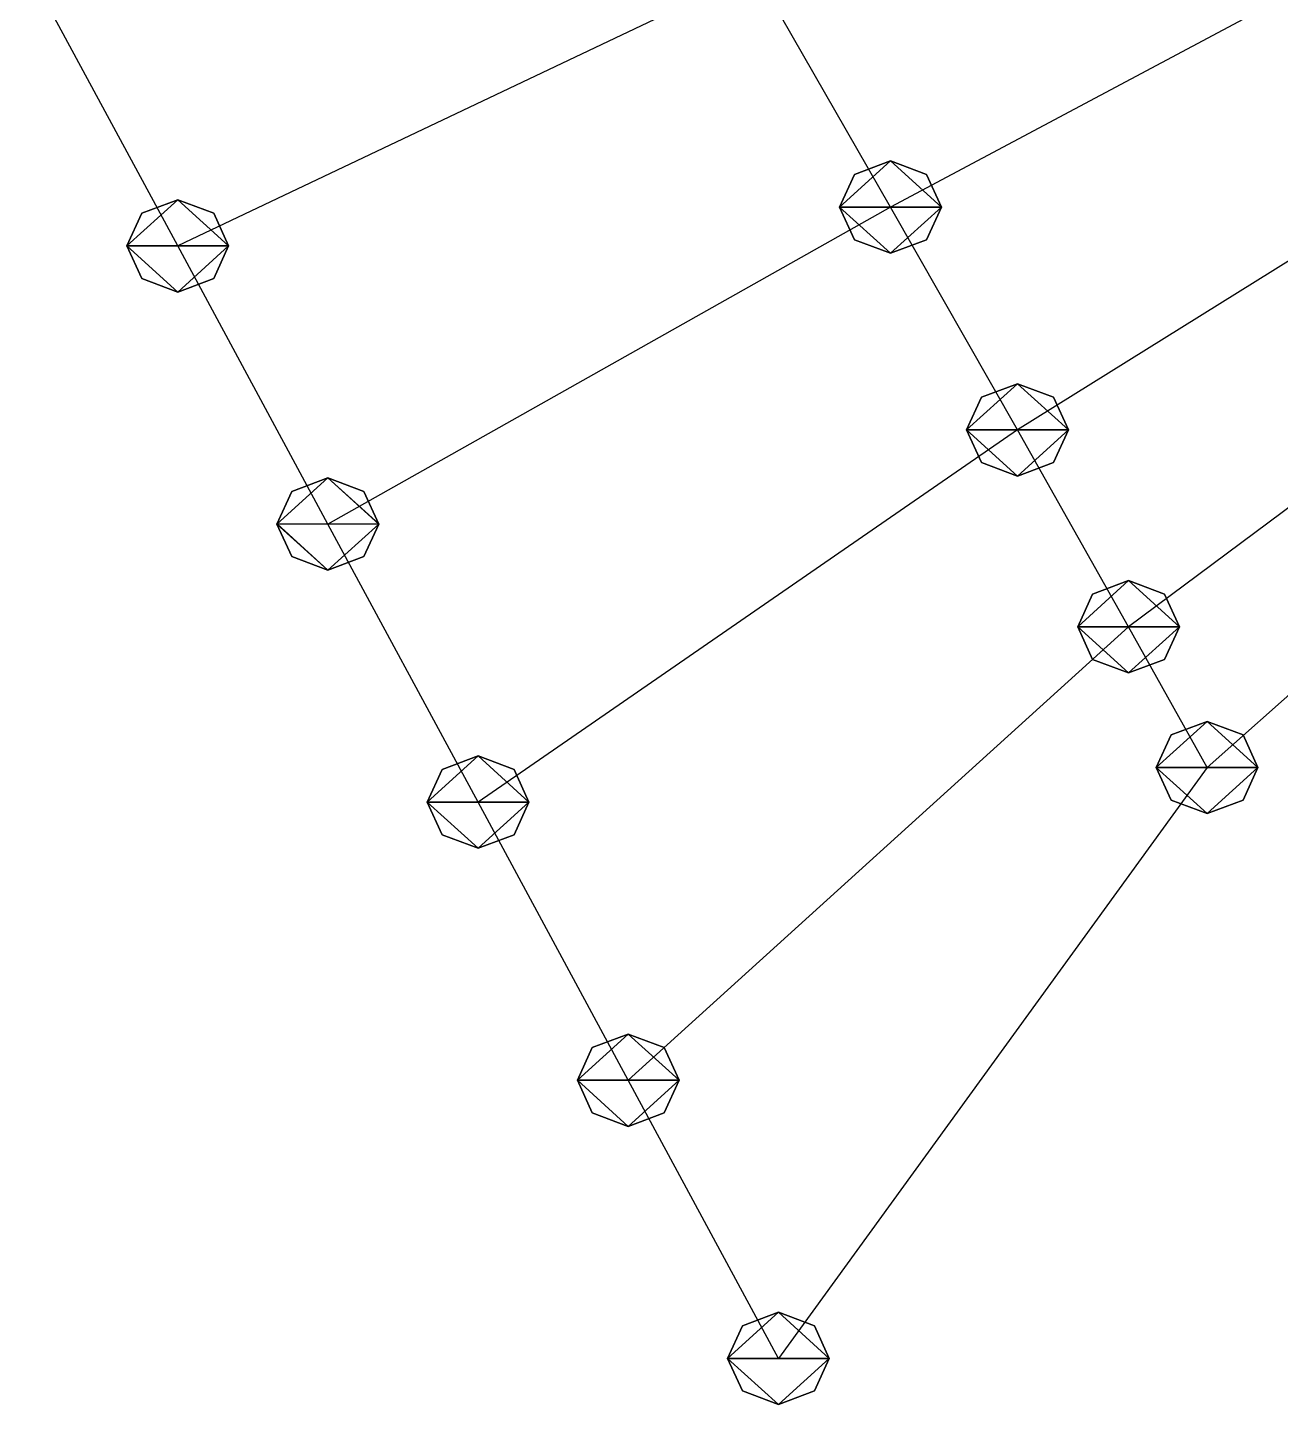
# Model space of a CAD drawing. Header units: metres. Extents: x -75 to 75, y -50 to 48.
# Drawn here: x -59.48 to -34.85, y -49.53 to -22.47 of the extents above; entities that cross this region are included whole.
import ezdxf

# ---------------------------------------------------------------- set-up
doc = ezdxf.new("R2010")
doc.units = ezdxf.units.M

msp = doc.modelspace()

# ---------------------------------------------------------------- linework, layer by layer
for p, q in [((-31.29737, -20.023571, -219.43954), (-42.51724, -26.000223, -224.27296)), ((-56.527775, -26.763206, -226.94772), (-59.479385, -21.297832, -224.71664)), ((-45.17392, -21.369387, -222.56674), (-56.527775, -26.763206, -226.94772)), ((-42.51724, -26.000223, -224.27296), (-45.17392, -21.369387, -222.56674)), ((-29.107126, -23.57513, -220.56772), (-40.021675, -30.379335, -225.90631)), ((-42.51724, -25.09391, -224.69557), (-43.224346, -25.359364, -224.5718)), ((-42.51724, -25.09391, -224.69557), (-43.224346, -25.359364, -224.5718)), ((-42.51724, -25.09391, -224.69557), (-43.224346, -25.359364, -224.5718)), ((-42.51724, -25.09391, -224.69557), (-43.224346, -25.359364, -224.5718)), ((-41.81013, -25.359364, -224.5718), (-42.51724, -25.09391, -224.69557)), ((-41.81013, -25.359364, -224.5718), (-42.51724, -25.09391, -224.69557)), ((-41.81013, -25.359364, -224.5718), (-42.51724, -25.09391, -224.69557)), ((-41.81013, -25.359364, -224.5718), (-42.51724, -25.09391, -224.69557)), ((-43.224346, -25.359364, -224.5718), (-43.51724, -26.000223, -224.27296)), ((-43.224346, -25.359364, -224.5718), (-43.51724, -26.000223, -224.27296)), ((-43.224346, -25.359364, -224.5718), (-43.51724, -26.000223, -224.27296)), ((-43.224346, -25.359364, -224.5718), (-43.51724, -26.000223, -224.27296)), ((-41.51724, -26.000223, -224.27296), (-41.81013, -25.359364, -224.5718)), ((-41.51724, -26.000223, -224.27296), (-41.81013, -25.359364, -224.5718)), ((-41.51724, -26.000223, -224.27296), (-41.81013, -25.359364, -224.5718)), ((-41.51724, -26.000223, -224.27296), (-41.81013, -25.359364, -224.5718)), ((-56.527775, -25.856894, -227.37033), (-57.234882, -26.122347, -227.24655)), ((-56.527775, -25.856894, -227.37033), (-57.234882, -26.122347, -227.24655)), ((-56.527775, -25.856894, -227.37033), (-57.234882, -26.122347, -227.24655)), ((-55.820667, -26.122347, -227.24655), (-56.527775, -25.856894, -227.37033)), ((-55.820667, -26.122347, -227.24655), (-56.527775, -25.856894, -227.37033)), ((-55.820667, -26.122347, -227.24655), (-56.527775, -25.856894, -227.37033)), ((-57.234882, -26.122347, -227.24655), (-57.527775, -26.763206, -226.94772)), ((-57.234882, -26.122347, -227.24655), (-57.527775, -26.763206, -226.94772)), ((-57.234882, -26.122347, -227.24655), (-57.527775, -26.763206, -226.94772)), ((-55.527775, -26.763206, -226.94772), (-55.820667, -26.122347, -227.24655)), ((-55.527775, -26.763206, -226.94772), (-55.820667, -26.122347, -227.24655)), ((-55.527775, -26.763206, -226.94772), (-55.820667, -26.122347, -227.24655)), ((-42.51724, -26.000223, -224.27296), (-53.576164, -32.22858, -229.17879)), ((-43.51724, -26.000223, -224.27296), (-43.224346, -26.641083, -223.97414)), ((-43.51724, -26.000223, -224.27296), (-43.224346, -26.641083, -223.97414)), ((-43.51724, -26.000223, -224.27296), (-43.224346, -26.641083, -223.97414)), ((-43.51724, -26.000223, -224.27296), (-43.224346, -26.641083, -223.97414)), ((-40.021675, -30.379335, -225.90631), (-42.51724, -26.000223, -224.27296)), ((-41.81013, -26.641083, -223.97414), (-41.51724, -26.000223, -224.27296)), ((-41.81013, -26.641083, -223.97414), (-41.51724, -26.000223, -224.27296)), ((-41.81013, -26.641083, -223.97414), (-41.51724, -26.000223, -224.27296)), ((-41.81013, -26.641083, -223.97414), (-41.51724, -26.000223, -224.27296)), ((-27.362818, -26.43968, -221.50397), (-37.83796, -34.24806, -227.37411)), ((-57.527775, -26.763206, -226.94772), (-57.234882, -27.404066, -226.6489)), ((-57.527775, -26.763206, -226.94772), (-57.234882, -27.404066, -226.6489)), ((-57.527775, -26.763206, -226.94772), (-57.234882, -27.404066, -226.6489)), ((-53.576164, -32.22858, -229.17879), (-56.527775, -26.763206, -226.94772)), ((-55.820667, -27.404066, -226.6489), (-55.527775, -26.763206, -226.94772)), ((-55.820667, -27.404066, -226.6489), (-55.527775, -26.763206, -226.94772)), ((-55.820667, -27.404066, -226.6489), (-55.527775, -26.763206, -226.94772)), ((-43.224346, -26.641083, -223.97414), (-42.51724, -26.906536, -223.85036)), ((-43.224346, -26.641083, -223.97414), (-42.51724, -26.906536, -223.85036)), ((-43.224346, -26.641083, -223.97414), (-42.51724, -26.906536, -223.85036)), ((-43.224346, -26.641083, -223.97414), (-42.51724, -26.906536, -223.85036)), ((-42.51724, -26.906536, -223.85036), (-41.81013, -26.641083, -223.97414)), ((-42.51724, -26.906536, -223.85036), (-41.81013, -26.641083, -223.97414)), ((-42.51724, -26.906536, -223.85036), (-41.81013, -26.641083, -223.97414)), ((-42.51724, -26.906536, -223.85036), (-41.81013, -26.641083, -223.97414)), ((-57.234882, -27.404066, -226.6489), (-56.527775, -27.66952, -226.52512)), ((-57.234882, -27.404066, -226.6489), (-56.527775, -27.66952, -226.52512)), ((-57.234882, -27.404066, -226.6489), (-56.527775, -27.66952, -226.52512)), ((-56.527775, -27.66952, -226.52512), (-55.820667, -27.404066, -226.6489)), ((-56.527775, -27.66952, -226.52512), (-55.820667, -27.404066, -226.6489)), ((-56.527775, -27.66952, -226.52512), (-55.820667, -27.404066, -226.6489)), ((-26.32483, -28.1693, -222.08725), (-36.294624, -37.013977, -228.44466)), ((-40.021675, -29.473022, -226.32892), (-40.728783, -29.738476, -226.20514)), ((-40.021675, -29.473022, -226.32892), (-40.728783, -29.738476, -226.20514)), ((-40.021675, -29.473022, -226.32892), (-40.728783, -29.738476, -226.20514)), ((-40.021675, -29.473022, -226.32892), (-40.728783, -29.738476, -226.20514)), ((-39.314568, -29.738476, -226.20514), (-40.021675, -29.473022, -226.32892)), ((-39.314568, -29.738476, -226.20514), (-40.021675, -29.473022, -226.32892)), ((-39.314568, -29.738476, -226.20514), (-40.021675, -29.473022, -226.32892)), ((-39.314568, -29.738476, -226.20514), (-40.021675, -29.473022, -226.32892)), ((-40.728783, -29.738476, -226.20514), (-41.021675, -30.379335, -225.90631)), ((-40.728783, -29.738476, -226.20514), (-41.021675, -30.379335, -225.90631)), ((-40.728783, -29.738476, -226.20514), (-41.021675, -30.379335, -225.90631)), ((-40.728783, -29.738476, -226.20514), (-41.021675, -30.379335, -225.90631)), ((-39.021675, -30.379335, -225.90631), (-39.314568, -29.738476, -226.20514)), ((-39.021675, -30.379335, -225.90631), (-39.314568, -29.738476, -226.20514)), ((-39.021675, -30.379335, -225.90631), (-39.314568, -29.738476, -226.20514)), ((-39.021675, -30.379335, -225.90631), (-39.314568, -29.738476, -226.20514)), ((-40.021675, -30.379335, -225.90631), (-50.624554, -37.693954, -231.40987)), ((-41.021675, -30.379335, -225.90631), (-40.728783, -31.020195, -225.60748)), ((-41.021675, -30.379335, -225.90631), (-40.728783, -31.020195, -225.60748)), ((-41.021675, -30.379335, -225.90631), (-40.728783, -31.020195, -225.60748)), ((-41.021675, -30.379335, -225.90631), (-40.728783, -31.020195, -225.60748)), ((-37.83796, -34.24806, -227.37411), (-40.021675, -30.379335, -225.90631)), ((-39.314568, -31.020195, -225.60748), (-39.021675, -30.379335, -225.90631)), ((-39.314568, -31.020195, -225.60748), (-39.021675, -30.379335, -225.90631)), ((-39.314568, -31.020195, -225.60748), (-39.021675, -30.379335, -225.90631)), ((-39.314568, -31.020195, -225.60748), (-39.021675, -30.379335, -225.90631)), ((-40.728783, -31.020195, -225.60748), (-40.021675, -31.285648, -225.4837)), ((-40.728783, -31.020195, -225.60748), (-40.021675, -31.285648, -225.4837)), ((-40.728783, -31.020195, -225.60748), (-40.021675, -31.285648, -225.4837)), ((-40.728783, -31.020195, -225.60748), (-40.021675, -31.285648, -225.4837)), ((-40.021675, -31.285648, -225.4837), (-39.314568, -31.020195, -225.60748)), ((-40.021675, -31.285648, -225.4837), (-39.314568, -31.020195, -225.60748)), ((-40.021675, -31.285648, -225.4837), (-39.314568, -31.020195, -225.60748)), ((-40.021675, -31.285648, -225.4837), (-39.314568, -31.020195, -225.60748)), ((-53.576164, -31.322268, -229.6014), (-54.28327, -31.58772, -229.47762)), ((-53.576164, -31.322268, -229.6014), (-54.28327, -31.58772, -229.47762)), ((-53.576164, -31.322268, -229.6014), (-54.28327, -31.58772, -229.47762)), ((-52.869057, -31.58772, -229.47762), (-53.576164, -31.322268, -229.6014)), ((-52.869057, -31.58772, -229.47762), (-53.576164, -31.322268, -229.6014)), ((-52.869057, -31.58772, -229.47762), (-53.576164, -31.322268, -229.6014)), ((-54.28327, -31.58772, -229.47762), (-54.576164, -32.22858, -229.17879)), ((-54.28327, -31.58772, -229.47762), (-54.576164, -32.22858, -229.17879)), ((-54.28327, -31.58772, -229.47762), (-54.576164, -32.22858, -229.17879)), ((-52.576164, -32.22858, -229.17879), (-52.869057, -31.58772, -229.47762)), ((-52.576164, -32.22858, -229.17879), (-52.869057, -31.58772, -229.47762)), ((-52.576164, -32.22858, -229.17879), (-52.869057, -31.58772, -229.47762)), ((-54.576164, -32.22858, -229.17879), (-54.28327, -32.869442, -228.87996)), ((-54.576164, -32.22858, -229.17879), (-54.28327, -32.869442, -228.87996)), ((-54.576164, -32.22858, -229.17879), (-54.28327, -32.869442, -228.87996)), ((-50.624554, -37.693954, -231.40987), (-53.576164, -32.22858, -229.17879)), ((-52.869057, -32.869442, -228.87996), (-52.576164, -32.22858, -229.17879)), ((-52.869057, -32.869442, -228.87996), (-52.576164, -32.22858, -229.17879)), ((-52.869057, -32.869442, -228.87996), (-52.576164, -32.22858, -229.17879)), ((-54.28327, -32.869442, -228.87996), (-53.576164, -33.13489, -228.75618)), ((-54.28327, -32.869442, -228.87996), (-53.576164, -33.13489, -228.75618)), ((-54.28327, -32.869442, -228.87996), (-53.576164, -33.13489, -228.75618)), ((-53.576164, -33.13489, -228.75618), (-52.869057, -32.869442, -228.87996)), ((-53.576164, -33.13489, -228.75618), (-52.869057, -32.869442, -228.87996)), ((-53.576164, -33.13489, -228.75618), (-52.869057, -32.869442, -228.87996)), ((-37.83796, -33.341747, -227.79672), (-38.545067, -33.607197, -227.67294)), ((-37.83796, -33.341747, -227.79672), (-38.545067, -33.607197, -227.67294)), ((-37.83796, -33.341747, -227.79672), (-38.545067, -33.607197, -227.67294)), ((-37.83796, -33.341747, -227.79672), (-38.545067, -33.607197, -227.67294)), ((-37.13085, -33.607197, -227.67294), (-37.83796, -33.341747, -227.79672)), ((-37.13085, -33.607197, -227.67294), (-37.83796, -33.341747, -227.79672)), ((-37.13085, -33.607197, -227.67294), (-37.83796, -33.341747, -227.79672)), ((-37.13085, -33.607197, -227.67294), (-37.83796, -33.341747, -227.79672)), ((-38.545067, -33.607197, -227.67294), (-38.83796, -34.24806, -227.37411)), ((-38.545067, -33.607197, -227.67294), (-38.83796, -34.24806, -227.37411)), ((-38.545067, -33.607197, -227.67294), (-38.83796, -34.24806, -227.37411)), ((-38.545067, -33.607197, -227.67294), (-38.83796, -34.24806, -227.37411)), ((-36.83796, -34.24806, -227.37411), (-37.13085, -33.607197, -227.67294)), ((-36.83796, -34.24806, -227.37411), (-37.13085, -33.607197, -227.67294)), ((-36.83796, -34.24806, -227.37411), (-37.13085, -33.607197, -227.67294)), ((-36.83796, -34.24806, -227.37411), (-37.13085, -33.607197, -227.67294)), ((-37.83796, -34.24806, -227.37411), (-47.672943, -43.15933, -233.64093)), ((-38.83796, -34.24806, -227.37411), (-38.545067, -34.88892, -227.07529)), ((-38.83796, -34.24806, -227.37411), (-38.545067, -34.88892, -227.07529)), ((-38.83796, -34.24806, -227.37411), (-38.545067, -34.88892, -227.07529)), ((-38.83796, -34.24806, -227.37411), (-38.545067, -34.88892, -227.07529)), ((-36.294624, -37.013977, -228.44466), (-37.83796, -34.24806, -227.37411)), ((-37.13085, -34.88892, -227.07529), (-36.83796, -34.24806, -227.37411)), ((-37.13085, -34.88892, -227.07529), (-36.83796, -34.24806, -227.37411)), ((-37.13085, -34.88892, -227.07529), (-36.83796, -34.24806, -227.37411)), ((-37.13085, -34.88892, -227.07529), (-36.83796, -34.24806, -227.37411)), ((-38.545067, -34.88892, -227.07529), (-37.83796, -35.15437, -226.9515)), ((-38.545067, -34.88892, -227.07529), (-37.83796, -35.15437, -226.9515)), ((-38.545067, -34.88892, -227.07529), (-37.83796, -35.15437, -226.9515)), ((-38.545067, -34.88892, -227.07529), (-37.83796, -35.15437, -226.9515)), ((-37.83796, -35.15437, -226.9515), (-37.13085, -34.88892, -227.07529)), ((-37.83796, -35.15437, -226.9515), (-37.13085, -34.88892, -227.07529)), ((-37.83796, -35.15437, -226.9515), (-37.13085, -34.88892, -227.07529)), ((-37.83796, -35.15437, -226.9515), (-37.13085, -34.88892, -227.07529)), ((-36.294624, -36.107666, -228.86726), (-37.00173, -36.373116, -228.74348)), ((-36.294624, -36.107666, -228.86726), (-37.00173, -36.373116, -228.74348)), ((-36.294624, -36.107666, -228.86726), (-37.00173, -36.373116, -228.74348)), ((-35.587517, -36.373116, -228.74348), (-36.294624, -36.107666, -228.86726)), ((-35.587517, -36.373116, -228.74348), (-36.294624, -36.107666, -228.86726)), ((-35.587517, -36.373116, -228.74348), (-36.294624, -36.107666, -228.86726)), ((-37.00173, -36.373116, -228.74348), (-37.294624, -37.013977, -228.44466)), ((-37.00173, -36.373116, -228.74348), (-37.294624, -37.013977, -228.44466)), ((-37.00173, -36.373116, -228.74348), (-37.294624, -37.013977, -228.44466)), ((-35.294624, -37.013977, -228.44466), (-35.587517, -36.373116, -228.74348)), ((-35.294624, -37.013977, -228.44466), (-35.587517, -36.373116, -228.74348)), ((-35.294624, -37.013977, -228.44466), (-35.587517, -36.373116, -228.74348)), ((-50.624554, -36.787643, -231.83247), (-51.33166, -37.053093, -231.7087)), ((-50.624554, -36.787643, -231.83247), (-51.33166, -37.053093, -231.7087)), ((-50.624554, -36.787643, -231.83247), (-51.33166, -37.053093, -231.7087)), ((-49.917446, -37.053093, -231.7087), (-50.624554, -36.787643, -231.83247)), ((-49.917446, -37.053093, -231.7087), (-50.624554, -36.787643, -231.83247)), ((-49.917446, -37.053093, -231.7087), (-50.624554, -36.787643, -231.83247)), ((-51.33166, -37.053093, -231.7087), (-51.624554, -37.693954, -231.40987)), ((-51.33166, -37.053093, -231.7087), (-51.624554, -37.693954, -231.40987)), ((-51.33166, -37.053093, -231.7087), (-51.624554, -37.693954, -231.40987)), ((-49.624554, -37.693954, -231.40987), (-49.917446, -37.053093, -231.7087)), ((-49.624554, -37.693954, -231.40987), (-49.917446, -37.053093, -231.7087)), ((-49.624554, -37.693954, -231.40987), (-49.917446, -37.053093, -231.7087)), ((-36.294624, -37.013977, -228.44466), (-44.721333, -48.624702, -235.87201)), ((-37.294624, -37.013977, -228.44466), (-37.00173, -37.65484, -228.14583)), ((-37.294624, -37.013977, -228.44466), (-37.00173, -37.65484, -228.14583)), ((-37.294624, -37.013977, -228.44466), (-37.00173, -37.65484, -228.14583)), ((-35.587517, -37.65484, -228.14583), (-35.294624, -37.013977, -228.44466)), ((-35.587517, -37.65484, -228.14583), (-35.294624, -37.013977, -228.44466)), ((-35.587517, -37.65484, -228.14583), (-35.294624, -37.013977, -228.44466)), ((-51.624554, -37.693954, -231.40987), (-51.33166, -38.334816, -231.11104)), ((-51.624554, -37.693954, -231.40987), (-51.33166, -38.334816, -231.11104)), ((-51.624554, -37.693954, -231.40987), (-51.33166, -38.334816, -231.11104)), ((-47.672943, -43.15933, -233.64093), (-50.624554, -37.693954, -231.40987)), ((-49.917446, -38.334816, -231.11104), (-49.624554, -37.693954, -231.40987)), ((-49.917446, -38.334816, -231.11104), (-49.624554, -37.693954, -231.40987)), ((-49.917446, -38.334816, -231.11104), (-49.624554, -37.693954, -231.40987)), ((-37.00173, -37.65484, -228.14583), (-36.294624, -37.920288, -228.02205)), ((-37.00173, -37.65484, -228.14583), (-36.294624, -37.920288, -228.02205)), ((-37.00173, -37.65484, -228.14583), (-36.294624, -37.920288, -228.02205)), ((-36.294624, -37.920288, -228.02205), (-35.587517, -37.65484, -228.14583)), ((-36.294624, -37.920288, -228.02205), (-35.587517, -37.65484, -228.14583)), ((-36.294624, -37.920288, -228.02205), (-35.587517, -37.65484, -228.14583)), ((-51.33166, -38.334816, -231.11104), (-50.624554, -38.600266, -230.98726)), ((-51.33166, -38.334816, -231.11104), (-50.624554, -38.600266, -230.98726)), ((-51.33166, -38.334816, -231.11104), (-50.624554, -38.600266, -230.98726)), ((-50.624554, -38.600266, -230.98726), (-49.917446, -38.334816, -231.11104)), ((-50.624554, -38.600266, -230.98726), (-49.917446, -38.334816, -231.11104)), ((-50.624554, -38.600266, -230.98726), (-49.917446, -38.334816, -231.11104)), ((-47.672943, -42.253017, -234.06354), (-48.38005, -42.518467, -233.93976)), ((-47.672943, -42.253017, -234.06354), (-48.38005, -42.518467, -233.93976)), ((-47.672943, -42.253017, -234.06354), (-48.38005, -42.518467, -233.93976)), ((-46.965836, -42.518467, -233.93976), (-47.672943, -42.253017, -234.06354)), ((-46.965836, -42.518467, -233.93976), (-47.672943, -42.253017, -234.06354)), ((-46.965836, -42.518467, -233.93976), (-47.672943, -42.253017, -234.06354)), ((-48.38005, -42.518467, -233.93976), (-48.672943, -43.15933, -233.64093)), ((-48.38005, -42.518467, -233.93976), (-48.672943, -43.15933, -233.64093)), ((-48.38005, -42.518467, -233.93976), (-48.672943, -43.15933, -233.64093)), ((-46.672943, -43.15933, -233.64093), (-46.965836, -42.518467, -233.93976)), ((-46.672943, -43.15933, -233.64093), (-46.965836, -42.518467, -233.93976)), ((-46.672943, -43.15933, -233.64093), (-46.965836, -42.518467, -233.93976)), ((-48.672943, -43.15933, -233.64093), (-48.38005, -43.80019, -233.3421)), ((-48.672943, -43.15933, -233.64093), (-48.38005, -43.80019, -233.3421)), ((-48.672943, -43.15933, -233.64093), (-48.38005, -43.80019, -233.3421)), ((-44.721333, -48.624702, -235.87201), (-47.672943, -43.15933, -233.64093)), ((-46.965836, -43.80019, -233.3421), (-46.672943, -43.15933, -233.64093)), ((-46.965836, -43.80019, -233.3421), (-46.672943, -43.15933, -233.64093)), ((-46.965836, -43.80019, -233.3421), (-46.672943, -43.15933, -233.64093)), ((-48.38005, -43.80019, -233.3421), (-47.672943, -44.06564, -233.21832)), ((-48.38005, -43.80019, -233.3421), (-47.672943, -44.06564, -233.21832)), ((-48.38005, -43.80019, -233.3421), (-47.672943, -44.06564, -233.21832)), ((-47.672943, -44.06564, -233.21832), (-46.965836, -43.80019, -233.3421)), ((-47.672943, -44.06564, -233.21832), (-46.965836, -43.80019, -233.3421)), ((-47.672943, -44.06564, -233.21832), (-46.965836, -43.80019, -233.3421)), ((-44.721333, -47.71839, -236.29462), (-45.42844, -47.98384, -236.17084)), ((-44.721333, -47.71839, -236.29462), (-45.42844, -47.98384, -236.17084)), ((-44.014225, -47.98384, -236.17084), (-44.721333, -47.71839, -236.29462)), ((-44.014225, -47.98384, -236.17084), (-44.721333, -47.71839, -236.29462)), ((-45.42844, -47.98384, -236.17084), (-45.721333, -48.624702, -235.87201)), ((-45.42844, -47.98384, -236.17084), (-45.721333, -48.624702, -235.87201)), ((-43.721333, -48.624702, -235.87201), (-44.014225, -47.98384, -236.17084)), ((-43.721333, -48.624702, -235.87201), (-44.014225, -47.98384, -236.17084)), ((-45.721333, -48.624702, -235.87201), (-45.42844, -49.265564, -235.57318)), ((-45.721333, -48.624702, -235.87201), (-45.42844, -49.265564, -235.57318)), ((-44.014225, -49.265564, -235.57318), (-43.721333, -48.624702, -235.87201)), ((-44.014225, -49.265564, -235.57318), (-43.721333, -48.624702, -235.87201)), ((-45.42844, -49.265564, -235.57318), (-44.721333, -49.531013, -235.4494)), ((-45.42844, -49.265564, -235.57318), (-44.721333, -49.531013, -235.4494)), ((-44.721333, -49.531013, -235.4494), (-44.014225, -49.265564, -235.57318)), ((-44.721333, -49.531013, -235.4494), (-44.014225, -49.265564, -235.57318))]:
    msp.add_line(p, q)
for points in [[(-43.51724, -26.000223, -224.27296), (-43.224346, -25.359364, -224.5718), (-42.51724, -25.09391, -224.69557), (-42.51714, -25.093811, -224.69547)], [(-43.51724, -26.000223, -224.27296), (-43.224346, -25.359364, -224.5718), (-42.51724, -25.09391, -224.69557), (-42.51714, -25.093811, -224.69547)], [(-43.51724, -26.000223, -224.27296), (-43.224346, -25.359364, -224.5718), (-42.51724, -25.09391, -224.69557), (-42.51714, -25.093811, -224.69547)], [(-43.51724, -26.000223, -224.27296), (-43.224346, -25.359364, -224.5718), (-42.51724, -25.09391, -224.69557), (-42.51714, -25.093811, -224.69547)], [(-43.51724, -26.000223, -224.27296), (-42.51724, -25.09391, -224.69557), (-41.51724, -26.000223, -224.27296), (-41.51714, -26.000124, -224.27286)], [(-43.51724, -26.000223, -224.27296), (-42.51724, -25.09391, -224.69557), (-41.51724, -26.000223, -224.27296), (-41.51714, -26.000124, -224.27286)], [(-43.51724, -26.000223, -224.27296), (-42.51724, -25.09391, -224.69557), (-41.51724, -26.000223, -224.27296), (-41.51714, -26.000124, -224.27286)], [(-43.51724, -26.000223, -224.27296), (-42.51724, -25.09391, -224.69557), (-41.51724, -26.000223, -224.27296), (-41.51714, -26.000124, -224.27286)], [(-42.51724, -25.09391, -224.69557), (-41.81013, -25.359364, -224.5718), (-41.51724, -26.000223, -224.27296), (-41.51714, -26.000124, -224.27286)], [(-42.51724, -25.09391, -224.69557), (-41.81013, -25.359364, -224.5718), (-41.51724, -26.000223, -224.27296), (-41.51714, -26.000124, -224.27286)], [(-42.51724, -25.09391, -224.69557), (-41.81013, -25.359364, -224.5718), (-41.51724, -26.000223, -224.27296), (-41.51714, -26.000124, -224.27286)], [(-42.51724, -25.09391, -224.69557), (-41.81013, -25.359364, -224.5718), (-41.51724, -26.000223, -224.27296), (-41.51714, -26.000124, -224.27286)], [(-57.527775, -26.763206, -226.94772), (-57.234882, -26.122347, -227.24655), (-56.527775, -25.856894, -227.37033), (-56.527676, -25.856794, -227.37022)], [(-57.527775, -26.763206, -226.94772), (-57.234882, -26.122347, -227.24655), (-56.527775, -25.856894, -227.37033), (-56.527676, -25.856794, -227.37022)], [(-57.527775, -26.763206, -226.94772), (-57.234882, -26.122347, -227.24655), (-56.527775, -25.856894, -227.37033), (-56.527676, -25.856794, -227.37022)], [(-57.527775, -26.763206, -226.94772), (-56.527775, -25.856894, -227.37033), (-55.527775, -26.763206, -226.94772), (-55.527676, -26.763107, -226.94762)], [(-57.527775, -26.763206, -226.94772), (-56.527775, -25.856894, -227.37033), (-55.527775, -26.763206, -226.94772), (-55.527676, -26.763107, -226.94762)], [(-57.527775, -26.763206, -226.94772), (-56.527775, -25.856894, -227.37033), (-55.527775, -26.763206, -226.94772), (-55.527676, -26.763107, -226.94762)], [(-56.527775, -25.856894, -227.37033), (-55.820667, -26.122347, -227.24655), (-55.527775, -26.763206, -226.94772), (-55.527676, -26.763107, -226.94762)], [(-56.527775, -25.856894, -227.37033), (-55.820667, -26.122347, -227.24655), (-55.527775, -26.763206, -226.94772), (-55.527676, -26.763107, -226.94762)], [(-56.527775, -25.856894, -227.37033), (-55.820667, -26.122347, -227.24655), (-55.527775, -26.763206, -226.94772), (-55.527676, -26.763107, -226.94762)], [(-42.51724, -26.906536, -223.85036), (-43.224346, -26.641083, -223.97414), (-43.51724, -26.000223, -224.27296), (-43.51714, -26.000124, -224.27286)], [(-41.51724, -26.000223, -224.27296), (-42.51724, -26.906536, -223.85036), (-43.51724, -26.000223, -224.27296), (-43.51714, -26.000124, -224.27286)], [(-42.51724, -26.906536, -223.85036), (-43.224346, -26.641083, -223.97414), (-43.51724, -26.000223, -224.27296), (-43.51714, -26.000124, -224.27286)], [(-41.51724, -26.000223, -224.27296), (-42.51724, -26.906536, -223.85036), (-43.51724, -26.000223, -224.27296), (-43.51714, -26.000124, -224.27286)], [(-42.51724, -26.906536, -223.85036), (-43.224346, -26.641083, -223.97414), (-43.51724, -26.000223, -224.27296), (-43.51714, -26.000124, -224.27286)], [(-41.51724, -26.000223, -224.27296), (-42.51724, -26.906536, -223.85036), (-43.51724, -26.000223, -224.27296), (-43.51714, -26.000124, -224.27286)], [(-42.51724, -26.906536, -223.85036), (-43.224346, -26.641083, -223.97414), (-43.51724, -26.000223, -224.27296), (-43.51714, -26.000124, -224.27286)], [(-41.51724, -26.000223, -224.27296), (-42.51724, -26.906536, -223.85036), (-43.51724, -26.000223, -224.27296), (-43.51714, -26.000124, -224.27286)], [(-41.51724, -26.000223, -224.27296), (-41.81013, -26.641083, -223.97414), (-42.51724, -26.906536, -223.85036), (-42.51714, -26.906437, -223.85025)], [(-41.51724, -26.000223, -224.27296), (-41.81013, -26.641083, -223.97414), (-42.51724, -26.906536, -223.85036), (-42.51714, -26.906437, -223.85025)], [(-41.51724, -26.000223, -224.27296), (-41.81013, -26.641083, -223.97414), (-42.51724, -26.906536, -223.85036), (-42.51714, -26.906437, -223.85025)], [(-41.51724, -26.000223, -224.27296), (-41.81013, -26.641083, -223.97414), (-42.51724, -26.906536, -223.85036), (-42.51714, -26.906437, -223.85025)], [(-56.527775, -27.66952, -226.52512), (-57.234882, -27.404066, -226.6489), (-57.527775, -26.763206, -226.94772), (-57.527676, -26.763107, -226.94762)], [(-55.527775, -26.763206, -226.94772), (-56.527775, -27.66952, -226.52512), (-57.527775, -26.763206, -226.94772), (-57.527676, -26.763107, -226.94762)], [(-56.527775, -27.66952, -226.52512), (-57.234882, -27.404066, -226.6489), (-57.527775, -26.763206, -226.94772), (-57.527676, -26.763107, -226.94762)], [(-55.527775, -26.763206, -226.94772), (-56.527775, -27.66952, -226.52512), (-57.527775, -26.763206, -226.94772), (-57.527676, -26.763107, -226.94762)], [(-56.527775, -27.66952, -226.52512), (-57.234882, -27.404066, -226.6489), (-57.527775, -26.763206, -226.94772), (-57.527676, -26.763107, -226.94762)], [(-55.527775, -26.763206, -226.94772), (-56.527775, -27.66952, -226.52512), (-57.527775, -26.763206, -226.94772), (-57.527676, -26.763107, -226.94762)], [(-55.527775, -26.763206, -226.94772), (-55.820667, -27.404066, -226.6489), (-56.527775, -27.66952, -226.52512), (-56.527676, -27.66942, -226.52501)], [(-55.527775, -26.763206, -226.94772), (-55.820667, -27.404066, -226.6489), (-56.527775, -27.66952, -226.52512), (-56.527676, -27.66942, -226.52501)], [(-55.527775, -26.763206, -226.94772), (-55.820667, -27.404066, -226.6489), (-56.527775, -27.66952, -226.52512), (-56.527676, -27.66942, -226.52501)], [(-41.021675, -30.379335, -225.90631), (-40.728783, -29.738476, -226.20514), (-40.021675, -29.473022, -226.32892), (-40.021576, -29.472923, -226.32881)], [(-41.021675, -30.379335, -225.90631), (-40.728783, -29.738476, -226.20514), (-40.021675, -29.473022, -226.32892), (-40.021576, -29.472923, -226.32881)], [(-41.021675, -30.379335, -225.90631), (-40.728783, -29.738476, -226.20514), (-40.021675, -29.473022, -226.32892), (-40.021576, -29.472923, -226.32881)], [(-41.021675, -30.379335, -225.90631), (-40.728783, -29.738476, -226.20514), (-40.021675, -29.473022, -226.32892), (-40.021576, -29.472923, -226.32881)], [(-41.021675, -30.379335, -225.90631), (-40.021675, -29.473022, -226.32892), (-39.021675, -30.379335, -225.90631), (-39.021576, -30.379236, -225.9062)], [(-41.021675, -30.379335, -225.90631), (-40.021675, -29.473022, -226.32892), (-39.021675, -30.379335, -225.90631), (-39.021576, -30.379236, -225.9062)], [(-41.021675, -30.379335, -225.90631), (-40.021675, -29.473022, -226.32892), (-39.021675, -30.379335, -225.90631), (-39.021576, -30.379236, -225.9062)], [(-41.021675, -30.379335, -225.90631), (-40.021675, -29.473022, -226.32892), (-39.021675, -30.379335, -225.90631), (-39.021576, -30.379236, -225.9062)], [(-40.021675, -29.473022, -226.32892), (-39.314568, -29.738476, -226.20514), (-39.021675, -30.379335, -225.90631), (-39.021576, -30.379236, -225.9062)], [(-40.021675, -29.473022, -226.32892), (-39.314568, -29.738476, -226.20514), (-39.021675, -30.379335, -225.90631), (-39.021576, -30.379236, -225.9062)], [(-40.021675, -29.473022, -226.32892), (-39.314568, -29.738476, -226.20514), (-39.021675, -30.379335, -225.90631), (-39.021576, -30.379236, -225.9062)], [(-40.021675, -29.473022, -226.32892), (-39.314568, -29.738476, -226.20514), (-39.021675, -30.379335, -225.90631), (-39.021576, -30.379236, -225.9062)], [(-40.021675, -31.285648, -225.4837), (-40.728783, -31.020195, -225.60748), (-41.021675, -30.379335, -225.90631), (-41.021576, -30.379236, -225.9062)], [(-39.021675, -30.379335, -225.90631), (-40.021675, -31.285648, -225.4837), (-41.021675, -30.379335, -225.90631), (-41.021576, -30.379236, -225.9062)], [(-40.021675, -31.285648, -225.4837), (-40.728783, -31.020195, -225.60748), (-41.021675, -30.379335, -225.90631), (-41.021576, -30.379236, -225.9062)], [(-39.021675, -30.379335, -225.90631), (-40.021675, -31.285648, -225.4837), (-41.021675, -30.379335, -225.90631), (-41.021576, -30.379236, -225.9062)], [(-40.021675, -31.285648, -225.4837), (-40.728783, -31.020195, -225.60748), (-41.021675, -30.379335, -225.90631), (-41.021576, -30.379236, -225.9062)], [(-39.021675, -30.379335, -225.90631), (-40.021675, -31.285648, -225.4837), (-41.021675, -30.379335, -225.90631), (-41.021576, -30.379236, -225.9062)], [(-40.021675, -31.285648, -225.4837), (-40.728783, -31.020195, -225.60748), (-41.021675, -30.379335, -225.90631), (-41.021576, -30.379236, -225.9062)], [(-39.021675, -30.379335, -225.90631), (-40.021675, -31.285648, -225.4837), (-41.021675, -30.379335, -225.90631), (-41.021576, -30.379236, -225.9062)], [(-39.021675, -30.379335, -225.90631), (-39.314568, -31.020195, -225.60748), (-40.021675, -31.285648, -225.4837), (-40.021576, -31.28555, -225.4836)], [(-39.021675, -30.379335, -225.90631), (-39.314568, -31.020195, -225.60748), (-40.021675, -31.285648, -225.4837), (-40.021576, -31.28555, -225.4836)], [(-39.021675, -30.379335, -225.90631), (-39.314568, -31.020195, -225.60748), (-40.021675, -31.285648, -225.4837), (-40.021576, -31.28555, -225.4836)], [(-39.021675, -30.379335, -225.90631), (-39.314568, -31.020195, -225.60748), (-40.021675, -31.285648, -225.4837), (-40.021576, -31.28555, -225.4836)], [(-54.576164, -32.22858, -229.17879), (-54.28327, -31.58772, -229.47762), (-53.576164, -31.322268, -229.6014), (-53.576065, -31.322168, -229.60129)], [(-54.576164, -32.22858, -229.17879), (-54.28327, -31.58772, -229.47762), (-53.576164, -31.322268, -229.6014), (-53.576065, -31.322168, -229.60129)], [(-54.576164, -32.22858, -229.17879), (-54.28327, -31.58772, -229.47762), (-53.576164, -31.322268, -229.6014), (-53.576065, -31.322168, -229.60129)], [(-54.576164, -32.22858, -229.17879), (-53.576164, -31.322268, -229.6014), (-52.576164, -32.22858, -229.17879), (-52.576065, -32.22848, -229.17868)], [(-54.576164, -32.22858, -229.17879), (-53.576164, -31.322268, -229.6014), (-52.576164, -32.22858, -229.17879), (-52.576065, -32.22848, -229.17868)], [(-54.576164, -32.22858, -229.17879), (-53.576164, -31.322268, -229.6014), (-52.576164, -32.22858, -229.17879), (-52.576065, -32.22848, -229.17868)], [(-53.576164, -31.322268, -229.6014), (-52.869057, -31.58772, -229.47762), (-52.576164, -32.22858, -229.17879), (-52.576065, -32.22848, -229.17868)], [(-53.576164, -31.322268, -229.6014), (-52.869057, -31.58772, -229.47762), (-52.576164, -32.22858, -229.17879), (-52.576065, -32.22848, -229.17868)], [(-53.576164, -31.322268, -229.6014), (-52.869057, -31.58772, -229.47762), (-52.576164, -32.22858, -229.17879), (-52.576065, -32.22848, -229.17868)], [(-53.576164, -33.13489, -228.75618), (-54.28327, -32.869442, -228.87996), (-54.576164, -32.22858, -229.17879), (-54.576065, -32.22848, -229.17868)], [(-52.576164, -32.22858, -229.17879), (-53.576164, -33.13489, -228.75618), (-54.576164, -32.22858, -229.17879), (-54.576065, -32.22848, -229.17868)], [(-53.576164, -33.13489, -228.75618), (-54.28327, -32.869442, -228.87996), (-54.576164, -32.22858, -229.17879), (-54.576065, -32.22848, -229.17868)], [(-52.576164, -32.22858, -229.17879), (-53.576164, -33.13489, -228.75618), (-54.576164, -32.22858, -229.17879), (-54.576065, -32.22848, -229.17868)], [(-53.576164, -33.13489, -228.75618), (-54.28327, -32.869442, -228.87996), (-54.576164, -32.22858, -229.17879), (-54.576065, -32.22848, -229.17868)], [(-52.576164, -32.22858, -229.17879), (-53.576164, -33.13489, -228.75618), (-54.576164, -32.22858, -229.17879), (-54.576065, -32.22848, -229.17868)], [(-52.576164, -32.22858, -229.17879), (-52.869057, -32.869442, -228.87996), (-53.576164, -33.13489, -228.75618), (-53.576065, -33.134792, -228.75607)], [(-52.576164, -32.22858, -229.17879), (-52.869057, -32.869442, -228.87996), (-53.576164, -33.13489, -228.75618), (-53.576065, -33.134792, -228.75607)], [(-52.576164, -32.22858, -229.17879), (-52.869057, -32.869442, -228.87996), (-53.576164, -33.13489, -228.75618), (-53.576065, -33.134792, -228.75607)], [(-38.83796, -34.24806, -227.37411), (-38.545067, -33.607197, -227.67294), (-37.83796, -33.341747, -227.79672), (-37.83786, -33.34165, -227.79662)], [(-38.83796, -34.24806, -227.37411), (-38.545067, -33.607197, -227.67294), (-37.83796, -33.341747, -227.79672), (-37.83786, -33.34165, -227.79662)], [(-38.83796, -34.24806, -227.37411), (-38.545067, -33.607197, -227.67294), (-37.83796, -33.341747, -227.79672), (-37.83786, -33.34165, -227.79662)], [(-38.83796, -34.24806, -227.37411), (-38.545067, -33.607197, -227.67294), (-37.83796, -33.341747, -227.79672), (-37.83786, -33.34165, -227.79662)], [(-38.83796, -34.24806, -227.37411), (-37.83796, -33.341747, -227.79672), (-36.83796, -34.24806, -227.37411), (-36.83786, -34.24796, -227.37401)], [(-38.83796, -34.24806, -227.37411), (-37.83796, -33.341747, -227.79672), (-36.83796, -34.24806, -227.37411), (-36.83786, -34.24796, -227.37401)], [(-38.83796, -34.24806, -227.37411), (-37.83796, -33.341747, -227.79672), (-36.83796, -34.24806, -227.37411), (-36.83786, -34.24796, -227.37401)], [(-38.83796, -34.24806, -227.37411), (-37.83796, -33.341747, -227.79672), (-36.83796, -34.24806, -227.37411), (-36.83786, -34.24796, -227.37401)], [(-37.83796, -33.341747, -227.79672), (-37.13085, -33.607197, -227.67294), (-36.83796, -34.24806, -227.37411), (-36.83786, -34.24796, -227.37401)], [(-37.83796, -33.341747, -227.79672), (-37.13085, -33.607197, -227.67294), (-36.83796, -34.24806, -227.37411), (-36.83786, -34.24796, -227.37401)], [(-37.83796, -33.341747, -227.79672), (-37.13085, -33.607197, -227.67294), (-36.83796, -34.24806, -227.37411), (-36.83786, -34.24796, -227.37401)], [(-37.83796, -33.341747, -227.79672), (-37.13085, -33.607197, -227.67294), (-36.83796, -34.24806, -227.37411), (-36.83786, -34.24796, -227.37401)], [(-37.83796, -35.15437, -226.9515), (-38.545067, -34.88892, -227.07529), (-38.83796, -34.24806, -227.37411), (-38.83786, -34.24796, -227.37401)], [(-36.83796, -34.24806, -227.37411), (-37.83796, -35.15437, -226.9515), (-38.83796, -34.24806, -227.37411), (-38.83786, -34.24796, -227.37401)], [(-37.83796, -35.15437, -226.9515), (-38.545067, -34.88892, -227.07529), (-38.83796, -34.24806, -227.37411), (-38.83786, -34.24796, -227.37401)], [(-36.83796, -34.24806, -227.37411), (-37.83796, -35.15437, -226.9515), (-38.83796, -34.24806, -227.37411), (-38.83786, -34.24796, -227.37401)], [(-37.83796, -35.15437, -226.9515), (-38.545067, -34.88892, -227.07529), (-38.83796, -34.24806, -227.37411), (-38.83786, -34.24796, -227.37401)], [(-36.83796, -34.24806, -227.37411), (-37.83796, -35.15437, -226.9515), (-38.83796, -34.24806, -227.37411), (-38.83786, -34.24796, -227.37401)], [(-37.83796, -35.15437, -226.9515), (-38.545067, -34.88892, -227.07529), (-38.83796, -34.24806, -227.37411), (-38.83786, -34.24796, -227.37401)], [(-36.83796, -34.24806, -227.37411), (-37.83796, -35.15437, -226.9515), (-38.83796, -34.24806, -227.37411), (-38.83786, -34.24796, -227.37401)], [(-36.83796, -34.24806, -227.37411), (-37.13085, -34.88892, -227.07529), (-37.83796, -35.15437, -226.9515), (-37.83786, -35.15427, -226.9514)], [(-36.83796, -34.24806, -227.37411), (-37.13085, -34.88892, -227.07529), (-37.83796, -35.15437, -226.9515), (-37.83786, -35.15427, -226.9514)], [(-36.83796, -34.24806, -227.37411), (-37.13085, -34.88892, -227.07529), (-37.83796, -35.15437, -226.9515), (-37.83786, -35.15427, -226.9514)], [(-36.83796, -34.24806, -227.37411), (-37.13085, -34.88892, -227.07529), (-37.83796, -35.15437, -226.9515), (-37.83786, -35.15427, -226.9514)], [(-37.294624, -37.013977, -228.44466), (-37.00173, -36.373116, -228.74348), (-36.294624, -36.107666, -228.86726), (-36.294525, -36.107567, -228.86716)], [(-37.294624, -37.013977, -228.44466), (-37.00173, -36.373116, -228.74348), (-36.294624, -36.107666, -228.86726), (-36.294525, -36.107567, -228.86716)], [(-37.294624, -37.013977, -228.44466), (-37.00173, -36.373116, -228.74348), (-36.294624, -36.107666, -228.86726), (-36.294525, -36.107567, -228.86716)], [(-37.294624, -37.013977, -228.44466), (-36.294624, -36.107666, -228.86726), (-35.294624, -37.013977, -228.44466), (-35.294525, -37.013878, -228.44455)], [(-37.294624, -37.013977, -228.44466), (-36.294624, -36.107666, -228.86726), (-35.294624, -37.013977, -228.44466), (-35.294525, -37.013878, -228.44455)], [(-37.294624, -37.013977, -228.44466), (-36.294624, -36.107666, -228.86726), (-35.294624, -37.013977, -228.44466), (-35.294525, -37.013878, -228.44455)], [(-36.294624, -36.107666, -228.86726), (-35.587517, -36.373116, -228.74348), (-35.294624, -37.013977, -228.44466), (-35.294525, -37.013878, -228.44455)], [(-36.294624, -36.107666, -228.86726), (-35.587517, -36.373116, -228.74348), (-35.294624, -37.013977, -228.44466), (-35.294525, -37.013878, -228.44455)], [(-36.294624, -36.107666, -228.86726), (-35.587517, -36.373116, -228.74348), (-35.294624, -37.013977, -228.44466), (-35.294525, -37.013878, -228.44455)], [(-51.624554, -37.693954, -231.40987), (-51.33166, -37.053093, -231.7087), (-50.624554, -36.787643, -231.83247), (-50.624454, -36.787544, -231.83237)], [(-51.624554, -37.693954, -231.40987), (-51.33166, -37.053093, -231.7087), (-50.624554, -36.787643, -231.83247), (-50.624454, -36.787544, -231.83237)], [(-51.624554, -37.693954, -231.40987), (-51.33166, -37.053093, -231.7087), (-50.624554, -36.787643, -231.83247), (-50.624454, -36.787544, -231.83237)], [(-51.624554, -37.693954, -231.40987), (-50.624554, -36.787643, -231.83247), (-49.624554, -37.693954, -231.40987), (-49.624454, -37.693855, -231.40976)], [(-51.624554, -37.693954, -231.40987), (-50.624554, -36.787643, -231.83247), (-49.624554, -37.693954, -231.40987), (-49.624454, -37.693855, -231.40976)], [(-51.624554, -37.693954, -231.40987), (-50.624554, -36.787643, -231.83247), (-49.624554, -37.693954, -231.40987), (-49.624454, -37.693855, -231.40976)], [(-50.624554, -36.787643, -231.83247), (-49.917446, -37.053093, -231.7087), (-49.624554, -37.693954, -231.40987), (-49.624454, -37.693855, -231.40976)], [(-50.624554, -36.787643, -231.83247), (-49.917446, -37.053093, -231.7087), (-49.624554, -37.693954, -231.40987), (-49.624454, -37.693855, -231.40976)], [(-50.624554, -36.787643, -231.83247), (-49.917446, -37.053093, -231.7087), (-49.624554, -37.693954, -231.40987), (-49.624454, -37.693855, -231.40976)], [(-36.294624, -37.920288, -228.02205), (-37.00173, -37.65484, -228.14583), (-37.294624, -37.013977, -228.44466), (-37.294525, -37.013878, -228.44455)], [(-35.294624, -37.013977, -228.44466), (-36.294624, -37.920288, -228.02205), (-37.294624, -37.013977, -228.44466), (-37.294525, -37.013878, -228.44455)], [(-36.294624, -37.920288, -228.02205), (-37.00173, -37.65484, -228.14583), (-37.294624, -37.013977, -228.44466), (-37.294525, -37.013878, -228.44455)], [(-35.294624, -37.013977, -228.44466), (-36.294624, -37.920288, -228.02205), (-37.294624, -37.013977, -228.44466), (-37.294525, -37.013878, -228.44455)], [(-36.294624, -37.920288, -228.02205), (-37.00173, -37.65484, -228.14583), (-37.294624, -37.013977, -228.44466), (-37.294525, -37.013878, -228.44455)], [(-35.294624, -37.013977, -228.44466), (-36.294624, -37.920288, -228.02205), (-37.294624, -37.013977, -228.44466), (-37.294525, -37.013878, -228.44455)], [(-35.294624, -37.013977, -228.44466), (-35.587517, -37.65484, -228.14583), (-36.294624, -37.920288, -228.02205), (-36.294525, -37.92019, -228.02194)], [(-35.294624, -37.013977, -228.44466), (-35.587517, -37.65484, -228.14583), (-36.294624, -37.920288, -228.02205), (-36.294525, -37.92019, -228.02194)], [(-35.294624, -37.013977, -228.44466), (-35.587517, -37.65484, -228.14583), (-36.294624, -37.920288, -228.02205), (-36.294525, -37.92019, -228.02194)], [(-50.624554, -38.600266, -230.98726), (-51.33166, -38.334816, -231.11104), (-51.624554, -37.693954, -231.40987), (-51.624454, -37.693855, -231.40976)], [(-49.624554, -37.693954, -231.40987), (-50.624554, -38.600266, -230.98726), (-51.624554, -37.693954, -231.40987), (-51.624454, -37.693855, -231.40976)], [(-50.624554, -38.600266, -230.98726), (-51.33166, -38.334816, -231.11104), (-51.624554, -37.693954, -231.40987), (-51.624454, -37.693855, -231.40976)], [(-49.624554, -37.693954, -231.40987), (-50.624554, -38.600266, -230.98726), (-51.624554, -37.693954, -231.40987), (-51.624454, -37.693855, -231.40976)], [(-50.624554, -38.600266, -230.98726), (-51.33166, -38.334816, -231.11104), (-51.624554, -37.693954, -231.40987), (-51.624454, -37.693855, -231.40976)], [(-49.624554, -37.693954, -231.40987), (-50.624554, -38.600266, -230.98726), (-51.624554, -37.693954, -231.40987), (-51.624454, -37.693855, -231.40976)], [(-49.624554, -37.693954, -231.40987), (-49.917446, -38.334816, -231.11104), (-50.624554, -38.600266, -230.98726), (-50.624454, -38.600166, -230.98715)], [(-49.624554, -37.693954, -231.40987), (-49.917446, -38.334816, -231.11104), (-50.624554, -38.600266, -230.98726), (-50.624454, -38.600166, -230.98715)], [(-49.624554, -37.693954, -231.40987), (-49.917446, -38.334816, -231.11104), (-50.624554, -38.600266, -230.98726), (-50.624454, -38.600166, -230.98715)], [(-48.672943, -43.15933, -233.64093), (-48.38005, -42.518467, -233.93976), (-47.672943, -42.253017, -234.06354), (-47.672844, -42.25292, -234.06343)], [(-48.672943, -43.15933, -233.64093), (-48.38005, -42.518467, -233.93976), (-47.672943, -42.253017, -234.06354), (-47.672844, -42.25292, -234.06343)], [(-48.672943, -43.15933, -233.64093), (-48.38005, -42.518467, -233.93976), (-47.672943, -42.253017, -234.06354), (-47.672844, -42.25292, -234.06343)], [(-48.672943, -43.15933, -233.64093), (-47.672943, -42.253017, -234.06354), (-46.672943, -43.15933, -233.64093), (-46.672844, -43.15923, -233.64082)], [(-48.672943, -43.15933, -233.64093), (-47.672943, -42.253017, -234.06354), (-46.672943, -43.15933, -233.64093), (-46.672844, -43.15923, -233.64082)], [(-48.672943, -43.15933, -233.64093), (-47.672943, -42.253017, -234.06354), (-46.672943, -43.15933, -233.64093), (-46.672844, -43.15923, -233.64082)], [(-47.672943, -42.253017, -234.06354), (-46.965836, -42.518467, -233.93976), (-46.672943, -43.15933, -233.64093), (-46.672844, -43.15923, -233.64082)], [(-47.672943, -42.253017, -234.06354), (-46.965836, -42.518467, -233.93976), (-46.672943, -43.15933, -233.64093), (-46.672844, -43.15923, -233.64082)], [(-47.672943, -42.253017, -234.06354), (-46.965836, -42.518467, -233.93976), (-46.672943, -43.15933, -233.64093), (-46.672844, -43.15923, -233.64082)], [(-47.672943, -44.06564, -233.21832), (-48.38005, -43.80019, -233.3421), (-48.672943, -43.15933, -233.64093), (-48.672844, -43.15923, -233.64082)], [(-46.672943, -43.15933, -233.64093), (-47.672943, -44.06564, -233.21832), (-48.672943, -43.15933, -233.64093), (-48.672844, -43.15923, -233.64082)], [(-47.672943, -44.06564, -233.21832), (-48.38005, -43.80019, -233.3421), (-48.672943, -43.15933, -233.64093), (-48.672844, -43.15923, -233.64082)], [(-46.672943, -43.15933, -233.64093), (-47.672943, -44.06564, -233.21832), (-48.672943, -43.15933, -233.64093), (-48.672844, -43.15923, -233.64082)], [(-47.672943, -44.06564, -233.21832), (-48.38005, -43.80019, -233.3421), (-48.672943, -43.15933, -233.64093), (-48.672844, -43.15923, -233.64082)], [(-46.672943, -43.15933, -233.64093), (-47.672943, -44.06564, -233.21832), (-48.672943, -43.15933, -233.64093), (-48.672844, -43.15923, -233.64082)], [(-46.672943, -43.15933, -233.64093), (-46.965836, -43.80019, -233.3421), (-47.672943, -44.06564, -233.21832), (-47.672844, -44.06554, -233.21822)], [(-46.672943, -43.15933, -233.64093), (-46.965836, -43.80019, -233.3421), (-47.672943, -44.06564, -233.21832), (-47.672844, -44.06554, -233.21822)], [(-46.672943, -43.15933, -233.64093), (-46.965836, -43.80019, -233.3421), (-47.672943, -44.06564, -233.21832), (-47.672844, -44.06554, -233.21822)], [(-45.721333, -48.624702, -235.87201), (-45.42844, -47.98384, -236.17084), (-44.721333, -47.71839, -236.29462), (-44.721233, -47.718292, -236.29451)], [(-45.721333, -48.624702, -235.87201), (-45.42844, -47.98384, -236.17084), (-44.721333, -47.71839, -236.29462), (-44.721233, -47.718292, -236.29451)], [(-45.721333, -48.624702, -235.87201), (-44.721333, -47.71839, -236.29462), (-43.721333, -48.624702, -235.87201), (-43.721233, -48.624603, -235.8719)], [(-45.721333, -48.624702, -235.87201), (-44.721333, -47.71839, -236.29462), (-43.721333, -48.624702, -235.87201), (-43.721233, -48.624603, -235.8719)], [(-44.721333, -47.71839, -236.29462), (-44.014225, -47.98384, -236.17084), (-43.721333, -48.624702, -235.87201), (-43.721233, -48.624603, -235.8719)], [(-44.721333, -47.71839, -236.29462), (-44.014225, -47.98384, -236.17084), (-43.721333, -48.624702, -235.87201), (-43.721233, -48.624603, -235.8719)], [(-44.721333, -49.531013, -235.4494), (-45.42844, -49.265564, -235.57318), (-45.721333, -48.624702, -235.87201), (-45.721233, -48.624603, -235.8719)], [(-43.721333, -48.624702, -235.87201), (-44.721333, -49.531013, -235.4494), (-45.721333, -48.624702, -235.87201), (-45.721233, -48.624603, -235.8719)], [(-44.721333, -49.531013, -235.4494), (-45.42844, -49.265564, -235.57318), (-45.721333, -48.624702, -235.87201), (-45.721233, -48.624603, -235.8719)], [(-43.721333, -48.624702, -235.87201), (-44.721333, -49.531013, -235.4494), (-45.721333, -48.624702, -235.87201), (-45.721233, -48.624603, -235.8719)], [(-43.721333, -48.624702, -235.87201), (-44.014225, -49.265564, -235.57318), (-44.721333, -49.531013, -235.4494), (-44.721233, -49.530914, -235.4493)], [(-43.721333, -48.624702, -235.87201), (-44.014225, -49.265564, -235.57318), (-44.721333, -49.531013, -235.4494), (-44.721233, -49.530914, -235.4493)]]:
    msp.add_3dface(points)

doc.saveas('drawing.dxf')
